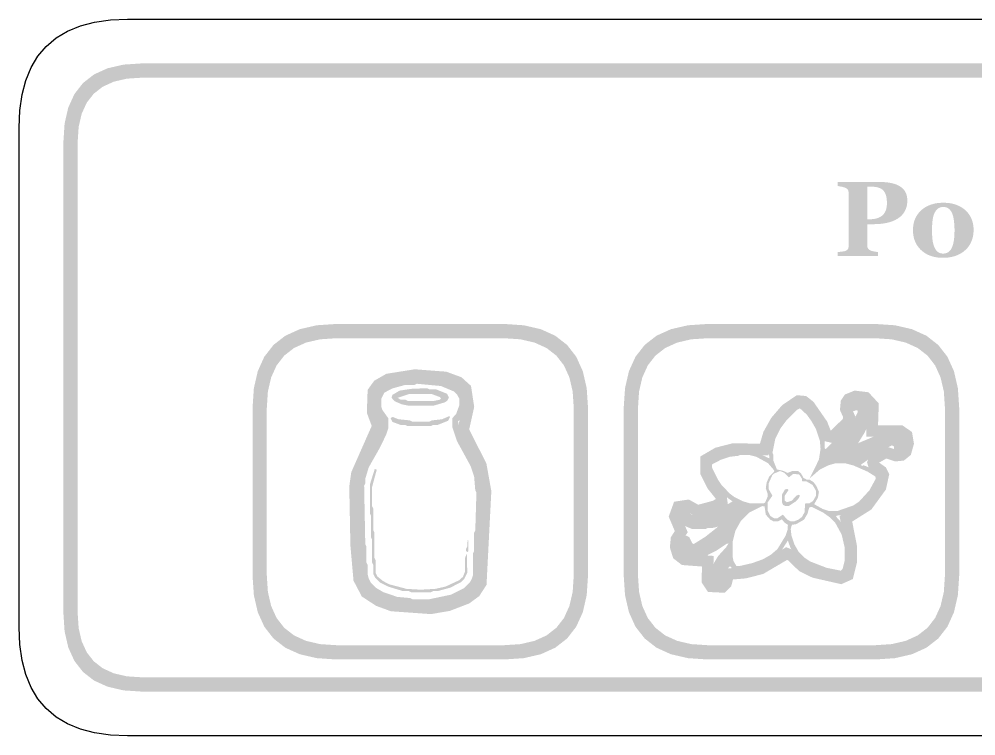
# Model space of a CAD drawing. Header units: millimetres. Extents: x 4 to 272, y 4 to 144.
# Drawn here: x 3.96 to 30.77, y 51.96 to 72.04 of the extents above; entities that cross this region are included whole.
import ezdxf

# ---------------------------------------------------------------- set-up
doc = ezdxf.new("R2010")
doc.units = ezdxf.units.MM
doc.layers.add('CUT', color=1, linetype='Continuous')
doc.layers.add('RASTER', color=7, linetype='Continuous')

msp = doc.modelspace()

# ---------------------------------------------------------------- hatches: boundary and pattern name
at = {"layer": 'RASTER'}
h = msp.add_hatch(color=7, dxfattribs=at)
h.paths.add_polyline_path([(5.2, 68.6), (5.234, 69.116), (5.337, 69.563), (5.509, 69.941), (5.75, 70.25), (6.059, 70.491), (6.438, 70.663), (6.884, 70.766), (7.4, 70.8), (64.6, 70.8), (65.116, 70.766), (65.563, 70.663), (65.941, 70.491), (66.25, 70.25), (66.491, 69.941), (66.663, 69.563), (66.766, 69.116), (66.8, 68.6), (66.8, 55.4), (66.766, 54.884), (66.663, 54.438), (66.491, 54.059), (66.25, 53.75), (65.941, 53.509), (65.563, 53.338), (65.116, 53.234), (64.6, 53.2), (7.4, 53.2), (6.884, 53.234), (6.438, 53.338), (6.059, 53.509), (5.75, 53.75), (5.509, 54.059), (5.337, 54.438), (5.234, 54.884), (5.2, 55.4)])
h.paths.add_polyline_path([(5.6, 68.6), (5.6, 55.4), (5.628, 54.978), (5.712, 54.613), (5.853, 54.303), (6.05, 54.05), (6.303, 53.853), (6.612, 53.712), (6.978, 53.628), (7.4, 53.6), (64.6, 53.6), (65.022, 53.628), (65.387, 53.712), (65.697, 53.853), (65.95, 54.05), (66.147, 54.303), (66.288, 54.613), (66.372, 54.978), (66.4, 55.4), (66.4, 68.6), (66.372, 69.022), (66.288, 69.387), (66.147, 69.697), (65.95, 69.95), (65.697, 70.147), (65.387, 70.288), (65.022, 70.372), (64.6, 70.4), (7.4, 70.4), (6.978, 70.372), (6.612, 70.288), (6.303, 70.147), (6.05, 69.95), (5.853, 69.697), (5.712, 69.387), (5.628, 69.022), (5.6, 68.6)], flags=0)
h = msp.add_hatch(color=7, dxfattribs=at)
h.paths.add_polyline_path([(28.846, 66.959), (28.845, 66.915), (28.842, 66.874), (28.836, 66.834), (28.828, 66.795), (28.818, 66.758), (28.806, 66.723), (28.791, 66.689), (28.774, 66.656), (28.755, 66.625), (28.734, 66.596), (28.712, 66.568), (28.688, 66.541), (28.662, 66.516), (28.634, 66.493), (28.605, 66.471), (28.574, 66.45), (28.54, 66.43), (28.506, 66.412), (28.47, 66.395), (28.433, 66.38), (28.395, 66.365), (28.355, 66.353), (28.315, 66.342), (28.273, 66.332), (28.23, 66.323), (28.186, 66.316), (28.14, 66.309), (28.093, 66.304), (28.045, 66.3), (27.996, 66.297), (27.945, 66.296), (27.893, 66.295), (27.723, 66.295), (27.723, 65.711), (27.723, 65.698), (27.724, 65.685), (27.726, 65.673), (27.728, 65.661), (27.731, 65.65), (27.734, 65.639), (27.738, 65.629), (27.743, 65.619), (27.748, 65.61), (27.755, 65.601), (27.763, 65.592), (27.771, 65.584), (27.781, 65.576), (27.793, 65.569), (27.805, 65.563), (27.818, 65.557), (27.826, 65.554), (27.835, 65.551), (27.845, 65.548), (27.857, 65.545), (27.869, 65.542), (27.883, 65.538), (27.897, 65.535), (27.913, 65.532), (27.929, 65.529), (27.945, 65.526), (27.96, 65.523), (27.974, 65.521), (27.988, 65.519), (28.001, 65.517), (28.013, 65.515), (28.025, 65.514), (28.025, 65.4), (26.898, 65.4), (26.898, 65.514), (26.909, 65.515), (26.921, 65.517), (26.934, 65.518), (26.948, 65.52), (26.962, 65.521), (26.978, 65.523), (26.994, 65.525), (27.011, 65.527), (27.028, 65.529), (27.043, 65.531), (27.058, 65.533), (27.071, 65.536), (27.082, 65.538), (27.093, 65.541), (27.102, 65.544), (27.109, 65.546), (27.123, 65.553), (27.135, 65.559), (27.147, 65.566), (27.157, 65.572), (27.165, 65.58), (27.173, 65.587), (27.179, 65.595), (27.185, 65.604), (27.189, 65.612), (27.193, 65.622), (27.196, 65.633), (27.198, 65.644), (27.2, 65.656), (27.202, 65.669), (27.203, 65.683), (27.203, 65.697), (27.203, 67.164), (27.203, 67.176), (27.202, 67.188), (27.2, 67.2), (27.198, 67.211), (27.196, 67.222), (27.193, 67.233), (27.189, 67.243), (27.185, 67.252), (27.18, 67.261), (27.174, 67.27), (27.166, 67.279), (27.157, 67.287), (27.147, 67.294), (27.136, 67.301), (27.123, 67.308), (27.109, 67.315), (27.098, 67.319), (27.087, 67.323), (27.075, 67.327), (27.061, 67.331), (27.047, 67.335), (27.032, 67.339), (27.017, 67.343), (27, 67.346), (26.984, 67.349), (26.968, 67.352), (26.954, 67.355), (26.94, 67.358), (26.928, 67.36), (26.917, 67.362), (26.907, 67.363), (26.898, 67.364), (26.898, 67.479), (28.045, 67.479), (28.143, 67.477), (28.234, 67.471), (28.319, 67.461), (28.397, 67.447), (28.469, 67.429), (28.535, 67.407), (28.594, 67.38), (28.647, 67.35), (28.694, 67.316), (28.734, 67.278), (28.769, 67.235), (28.797, 67.188), (28.818, 67.137), (28.834, 67.082), (28.843, 67.022), (28.846, 66.959)])
h.paths.add_polyline_path([(28.275, 66.884), (28.274, 66.941), (28.269, 66.994), (28.262, 67.043), (28.252, 67.088), (28.238, 67.13), (28.222, 67.167), (28.203, 67.202), (28.181, 67.232), (28.155, 67.258), (28.124, 67.281), (28.089, 67.301), (28.049, 67.317), (28.005, 67.329), (27.956, 67.338), (27.903, 67.344), (27.844, 67.345), (27.723, 67.345), (27.723, 66.433), (27.784, 66.433), (27.843, 66.434), (27.897, 66.44), (27.948, 66.448), (27.996, 66.46), (28.04, 66.476), (28.08, 66.495), (28.117, 66.517), (28.15, 66.543), (28.179, 66.573), (28.205, 66.606), (28.226, 66.643), (28.244, 66.684), (28.258, 66.728), (28.267, 66.776), (28.273, 66.828), (28.275, 66.884)], flags=0)
h = msp.add_hatch(color=7, dxfattribs=at)
h.paths.add_polyline_path([(30.481, 66.68), (30.507, 66.654), (30.532, 66.627), (30.555, 66.599), (30.577, 66.569), (30.597, 66.538), (30.615, 66.506), (30.632, 66.473), (30.647, 66.439), (30.66, 66.403), (30.672, 66.367), (30.682, 66.33), (30.69, 66.292), (30.696, 66.254), (30.7, 66.214), (30.703, 66.175), (30.704, 66.134), (30.703, 66.094), (30.7, 66.054), (30.696, 66.015), (30.69, 65.976), (30.682, 65.938), (30.672, 65.9), (30.661, 65.863), (30.647, 65.827), (30.633, 65.792), (30.616, 65.757), (30.598, 65.725), (30.578, 65.693), (30.557, 65.663), (30.534, 65.634), (30.509, 65.606), (30.483, 65.58), (30.453, 65.554), (30.422, 65.528), (30.39, 65.505), (30.356, 65.483), (30.321, 65.463), (30.284, 65.444), (30.246, 65.427), (30.207, 65.412), (30.166, 65.398), (30.123, 65.386), (30.08, 65.376), (30.035, 65.368), (29.988, 65.361), (29.94, 65.357), (29.891, 65.354), (29.84, 65.353), (29.795, 65.354), (29.752, 65.356), (29.71, 65.36), (29.668, 65.366), (29.627, 65.373), (29.588, 65.382), (29.549, 65.392), (29.511, 65.404), (29.474, 65.418), (29.438, 65.433), (29.403, 65.45), (29.369, 65.468), (29.337, 65.489), (29.305, 65.51), (29.274, 65.533), (29.245, 65.558), (29.218, 65.583), (29.192, 65.61), (29.168, 65.638), (29.145, 65.668), (29.124, 65.699), (29.104, 65.731), (29.086, 65.765), (29.069, 65.801), (29.054, 65.837), (29.041, 65.875), (29.03, 65.914), (29.021, 65.954), (29.014, 65.994), (29.009, 66.036), (29.006, 66.079), (29.005, 66.124), (29.006, 66.167), (29.008, 66.209), (29.013, 66.25), (29.019, 66.29), (29.027, 66.328), (29.036, 66.365), (29.048, 66.402), (29.061, 66.436), (29.076, 66.47), (29.093, 66.503), (29.111, 66.535), (29.132, 66.566), (29.154, 66.596), (29.177, 66.625), (29.203, 66.653), (29.23, 66.68), (29.258, 66.705), (29.288, 66.729), (29.319, 66.751), (29.351, 66.771), (29.385, 66.79), (29.421, 66.808), (29.459, 66.824), (29.498, 66.839), (29.538, 66.852), (29.579, 66.864), (29.622, 66.874), (29.666, 66.882), (29.711, 66.888), (29.757, 66.892), (29.804, 66.895), (29.853, 66.896), (29.903, 66.895), (29.952, 66.892), (30, 66.888), (30.046, 66.882), (30.09, 66.874), (30.133, 66.864), (30.174, 66.852), (30.214, 66.839), (30.252, 66.824), (30.289, 66.808), (30.325, 66.79), (30.359, 66.771), (30.391, 66.751), (30.423, 66.729), (30.453, 66.705), (30.481, 66.68)])
h.paths.add_polyline_path([(30.106, 65.665), (30.114, 65.686), (30.121, 65.708), (30.128, 65.732), (30.134, 65.756), (30.14, 65.781), (30.145, 65.808), (30.15, 65.836), (30.154, 65.864), (30.157, 65.894), (30.161, 65.925), (30.163, 65.958), (30.165, 65.991), (30.167, 66.026), (30.168, 66.062), (30.169, 66.099), (30.169, 66.137), (30.169, 66.163), (30.168, 66.19), (30.167, 66.218), (30.166, 66.247), (30.163, 66.276), (30.161, 66.307), (30.158, 66.339), (30.155, 66.371), (30.151, 66.403), (30.146, 66.434), (30.141, 66.462), (30.136, 66.489), (30.131, 66.514), (30.124, 66.538), (30.118, 66.559), (30.111, 66.579), (30.101, 66.602), (30.091, 66.623), (30.08, 66.643), (30.069, 66.662), (30.056, 66.679), (30.043, 66.695), (30.028, 66.71), (30.013, 66.724), (29.997, 66.737), (29.98, 66.747), (29.962, 66.756), (29.943, 66.764), (29.922, 66.77), (29.901, 66.774), (29.879, 66.776), (29.856, 66.777), (29.83, 66.776), (29.806, 66.773), (29.784, 66.769), (29.762, 66.763), (29.742, 66.755), (29.723, 66.745), (29.706, 66.733), (29.689, 66.72), (29.674, 66.705), (29.66, 66.689), (29.647, 66.672), (29.634, 66.654), (29.623, 66.635), (29.612, 66.615), (29.602, 66.594), (29.594, 66.572), (29.586, 66.551), (29.579, 66.528), (29.573, 66.505), (29.568, 66.481), (29.562, 66.456), (29.558, 66.431), (29.554, 66.404), (29.551, 66.376), (29.548, 66.348), (29.546, 66.32), (29.544, 66.291), (29.542, 66.262), (29.541, 66.233), (29.54, 66.203), (29.539, 66.173), (29.539, 66.143), (29.539, 66.104), (29.54, 66.066), (29.541, 66.031), (29.542, 65.997), (29.543, 65.965), (29.545, 65.934), (29.547, 65.905), (29.55, 65.878), (29.553, 65.852), (29.557, 65.826), (29.561, 65.8), (29.567, 65.773), (29.574, 65.747), (29.581, 65.721), (29.59, 65.694), (29.599, 65.668), (29.608, 65.646), (29.618, 65.625), (29.629, 65.605), (29.64, 65.587), (29.653, 65.569), (29.666, 65.553), (29.681, 65.538), (29.696, 65.525), (29.712, 65.512), (29.73, 65.501), (29.748, 65.492), (29.767, 65.485), (29.788, 65.479), (29.809, 65.475), (29.832, 65.473), (29.856, 65.472), (29.877, 65.473), (29.898, 65.475), (29.918, 65.479), (29.937, 65.484), (29.956, 65.491), (29.974, 65.499), (29.99, 65.509), (30.007, 65.521), (30.022, 65.534), (30.036, 65.548), (30.05, 65.564), (30.063, 65.581), (30.075, 65.6), (30.086, 65.62), (30.097, 65.642), (30.106, 65.665)], flags=0)
h = msp.add_hatch(color=7, dxfattribs=at)
h.paths.add_polyline_path([(10.5, 61.15), (10.537, 61.701), (10.647, 62.178), (10.83, 62.582), (11.087, 62.912), (11.418, 63.17), (11.822, 63.353), (12.299, 63.463), (12.85, 63.5), (17.55, 63.5), (18.101, 63.463), (18.578, 63.353), (18.982, 63.17), (19.313, 62.912), (19.57, 62.582), (19.753, 62.178), (19.863, 61.701), (19.9, 61.15), (19.9, 56.45), (19.863, 55.899), (19.753, 55.422), (19.57, 55.018), (19.313, 54.687), (18.982, 54.43), (18.578, 54.247), (18.101, 54.137), (17.55, 54.1), (12.85, 54.1), (12.299, 54.137), (11.822, 54.247), (11.418, 54.43), (11.087, 54.688), (10.83, 55.018), (10.647, 55.422), (10.537, 55.899), (10.5, 56.45)])
h.paths.add_polyline_path([(10.9, 61.15), (10.9, 56.45), (10.93, 55.993), (11.022, 55.597), (11.174, 55.262), (11.388, 54.988), (11.662, 54.774), (11.997, 54.622), (12.393, 54.53), (12.85, 54.5), (17.55, 54.5), (18.007, 54.53), (18.403, 54.622), (18.738, 54.774), (19.013, 54.988), (19.226, 55.262), (19.378, 55.597), (19.47, 55.993), (19.5, 56.45), (19.5, 61.15), (19.47, 61.607), (19.378, 62.003), (19.226, 62.338), (19.013, 62.613), (18.738, 62.826), (18.403, 62.978), (18.007, 63.07), (17.55, 63.1), (12.85, 63.1), (12.393, 63.07), (11.997, 62.978), (11.662, 62.826), (11.388, 62.613), (11.174, 62.338), (11.022, 62.003), (10.93, 61.607), (10.9, 61.15)], flags=0)
h = msp.add_hatch(color=7, dxfattribs=at)
h.paths.add_polyline_path([(20.9, 61.15), (20.937, 61.701), (21.047, 62.178), (21.23, 62.582), (21.488, 62.912), (21.818, 63.17), (22.222, 63.353), (22.699, 63.463), (23.25, 63.5), (27.95, 63.5), (28.501, 63.463), (28.978, 63.353), (29.382, 63.17), (29.713, 62.912), (29.97, 62.582), (30.153, 62.178), (30.263, 61.701), (30.3, 61.15), (30.3, 56.45), (30.263, 55.899), (30.153, 55.422), (29.97, 55.018), (29.713, 54.687), (29.382, 54.43), (28.978, 54.247), (28.501, 54.137), (27.95, 54.1), (23.25, 54.1), (22.699, 54.137), (22.222, 54.247), (21.818, 54.43), (21.488, 54.688), (21.23, 55.018), (21.047, 55.422), (20.937, 55.899), (20.9, 56.45)])
h.paths.add_polyline_path([(21.3, 61.15), (21.3, 56.45), (21.33, 55.993), (21.422, 55.597), (21.574, 55.262), (21.788, 54.988), (22.062, 54.774), (22.397, 54.622), (22.793, 54.53), (23.25, 54.5), (27.95, 54.5), (28.407, 54.53), (28.803, 54.622), (29.138, 54.774), (29.413, 54.988), (29.626, 55.262), (29.778, 55.597), (29.87, 55.993), (29.9, 56.45), (29.9, 61.15), (29.87, 61.607), (29.778, 62.003), (29.626, 62.338), (29.413, 62.613), (29.138, 62.826), (28.803, 62.978), (28.407, 63.07), (27.95, 63.1), (23.25, 63.1), (22.793, 63.07), (22.397, 62.978), (22.062, 62.826), (21.788, 62.613), (21.574, 62.338), (21.422, 62.003), (21.33, 61.607), (21.3, 61.15)], flags=0)
h = msp.add_hatch(color=7, dxfattribs=at)
h.paths.add_polyline_path([(15.046, 62.23), (15.928, 62.163), (16.354, 62.007), (16.621, 61.765), (16.711, 61.178), (16.57, 60.543), (17.052, 59.594), (17.191, 58.817), (17.056, 56.191), (16.853, 55.876), (16.571, 55.67), (16.026, 55.46), (15.497, 55.371), (14.376, 55.451), (13.962, 55.603), (13.562, 55.864), (13.329, 56.308), (13.242, 57.289), (13.21, 58.945), (13.266, 59.346), (13.839, 60.643), (13.703, 61.009), (13.725, 61.655), (13.909, 61.909), (14.25, 62.104)])
h.paths.add_polyline_path([(15.059, 61.908), (14.358, 61.797), (14.128, 61.665), (14.042, 61.546), (14.025, 61.062), (14.185, 60.632), (13.576, 59.257), (13.53, 58.926), (13.562, 57.307), (13.642, 56.4), (13.807, 56.086), (14.107, 55.891), (14.444, 55.767), (15.481, 55.693), (15.941, 55.771), (16.417, 55.953), (16.616, 56.1), (16.741, 56.292), (16.869, 58.797), (16.745, 59.491), (16.232, 60.501), (16.386, 61.189), (16.322, 61.604), (16.185, 61.728), (15.859, 61.847), (15.059, 61.908)], flags=0)
h = msp.add_hatch(color=7, dxfattribs=at)
h.paths.add_polyline_path([(14.856, 61.976), (15.521, 61.986), (15.585, 61.954), (15.714, 61.954), (16.067, 61.858), (16.301, 61.739), (16.366, 61.674), (16.452, 61.504), (16.484, 61.28), (16.452, 61.215), (16.452, 61.055), (16.366, 60.885), (16.26, 60.766), (16.292, 60.509), (16.475, 60.114), (16.838, 59.449), (16.934, 59), (16.934, 57.972), (16.902, 57.908), (16.902, 57.234), (16.87, 57.17), (16.87, 56.495), (16.838, 56.335), (16.751, 56.165), (16.526, 55.94), (16.067, 55.725), (15.65, 55.628), (15.425, 55.628), (15.361, 55.596), (15.039, 55.596), (14.975, 55.628), (14.558, 55.66), (14.237, 55.757), (13.874, 55.94), (13.681, 56.132), (13.595, 56.303), (13.53, 56.559), (13.498, 57.523), (13.466, 57.587), (13.466, 59.096), (13.595, 59.546), (14.076, 60.445), (14.14, 60.669), (14.131, 60.788), (14.034, 60.885), (13.948, 61.055), (13.916, 61.408), (14.034, 61.674), (14.163, 61.771), (14.526, 61.922)])
h.paths.add_polyline_path([(15.104, 61.825), (15.039, 61.793), (14.783, 61.793), (14.429, 61.697), (14.195, 61.578), (14.108, 61.408), (14.108, 61.183), (14.14, 61.087), (14.301, 60.862), (14.301, 60.573), (14.237, 60.38), (14.034, 59.973), (13.755, 59.481), (13.659, 59.16), (13.659, 59.032), (13.627, 58.968), (13.659, 57.33), (13.691, 57.266), (13.691, 56.816), (13.723, 56.752), (13.723, 56.495), (13.755, 56.367), (13.81, 56.261), (13.97, 56.1), (14.173, 55.982), (14.558, 55.853), (14.911, 55.821), (14.975, 55.789), (15.457, 55.789), (16.067, 55.917), (16.43, 56.1), (16.59, 56.261), (16.645, 56.367), (16.677, 56.463), (16.677, 57.073), (16.709, 57.137), (16.709, 57.651), (16.741, 57.715), (16.773, 58.775), (16.741, 58.839), (16.709, 59.225), (16.613, 59.514), (16.227, 60.22), (16.099, 60.605), (16.099, 60.862), (16.205, 60.981), (16.292, 61.215), (16.292, 61.408), (16.237, 61.514), (16.141, 61.61), (15.778, 61.761)], flags=0)
h.paths.add_polyline_path([(14.985, 61.687), (15.393, 61.697), (15.457, 61.665), (15.65, 61.665), (15.948, 61.546), (16.003, 61.44), (15.961, 61.353), (15.884, 61.302), (15.585, 61.215), (14.847, 61.215), (14.686, 61.247), (14.484, 61.334), (14.42, 61.398), (14.397, 61.44), (14.42, 61.514), (14.622, 61.633)], flags=0)
h.paths.add_polyline_path([(14.879, 61.536), (14.567, 61.43), (14.654, 61.376), (14.783, 61.376), (14.847, 61.344), (15.585, 61.344), (15.746, 61.376), (15.778, 61.408), (15.755, 61.45), (15.521, 61.536)], flags=0)
h.paths.add_polyline_path([(16.012, 60.917), (16.035, 60.894), (15.98, 60.788), (15.682, 60.669), (15.553, 60.669), (15.489, 60.637), (14.847, 60.637), (14.783, 60.669), (14.654, 60.669), (14.42, 60.756), (14.365, 60.862), (14.429, 60.894), (14.59, 60.83), (14.911, 60.798), (14.975, 60.766), (15.457, 60.766), (15.521, 60.798), (15.81, 60.83)], flags=0)
h.paths.add_polyline_path([(13.925, 59.44), (13.98, 59.417), (13.851, 58.936), (13.851, 58.39), (13.884, 58.325), (13.884, 57.715), (13.916, 57.651), (13.916, 56.945), (13.948, 56.881), (13.948, 56.527), (14.002, 56.421), (14.163, 56.293), (14.333, 56.206), (14.815, 56.078), (15.21, 56.055), (15.617, 56.078), (15.906, 56.142), (16.301, 56.325), (16.398, 56.421), (16.452, 56.559), (16.452, 56.945), (16.507, 57.064), (16.516, 56.527), (16.43, 56.357), (16.333, 56.261), (16.035, 56.11), (15.682, 56.014), (15.553, 56.014), (15.489, 55.982), (14.943, 55.982), (14.879, 56.014), (14.718, 56.014), (14.301, 56.142), (14.067, 56.261), (13.938, 56.389), (13.884, 56.495), (13.884, 56.752), (13.851, 56.816), (13.851, 57.459), (13.819, 57.523), (13.819, 58.133), (13.787, 58.197), (13.787, 59)], flags=0)
h.paths.add_polyline_path([(16.526, 57.449), (16.549, 57.426), (16.549, 57.137), (16.516, 57.105), (16.484, 57.137), (16.484, 57.202), (16.516, 57.266)], flags=0)
h = msp.add_hatch(color=7, dxfattribs=at)
h.paths.add_polyline_path([(27.368, 61.633), (27.757, 61.587), (28.047, 61.275), (28.026, 60.659), (28.708, 60.659), (28.978, 60.473), (29.032, 60.142), (28.945, 59.831), (28.751, 59.673), (28.511, 59.648), (28.257, 59.73), (28.061, 59.617), (28.057, 59.607), (28.054, 59.617), (28.244, 59.482), (28.34, 59.29), (28.246, 58.861), (27.839, 58.302), (27.302, 57.964), (27.433, 57.296), (27.433, 56.809), (27.319, 56.353), (26.997, 56.209), (26.19, 56.392), (25.814, 56.579), (25.506, 56.876), (25.477, 56.889), (24.807, 56.496), (24.328, 56.373), (23.962, 56.341), (23.913, 56.156), (23.726, 55.969), (23.261, 55.992), (23.082, 56.261), (23.093, 56.704), (22.53, 56.747), (22.287, 56.935), (22.193, 57.237), (22.221, 57.526), (22.332, 57.697), (22.16, 58.103), (22.312, 58.52), (22.723, 58.582), (22.988, 58.435), (23.404, 58.548), (23.475, 58.593), (23.471, 58.615), (23.252, 58.889), (23.049, 59.292), (23.049, 59.789), (23.466, 60.032), (23.953, 60.157), (24.717, 60.146), (24.815, 60.477), (25.031, 60.865), (25.337, 61.223), (25.75, 61.504), (26.011, 61.481), (26.216, 61.32), (26.599, 60.767), (26.703, 60.504), (26.699, 60.505), (27.036, 60.837), (27.05, 60.884), (26.959, 61.089), (26.982, 61.352), (27.095, 61.522)])
h.paths.add_polyline_path([(27.412, 61.306), (27.307, 61.263), (27.293, 61.242), (27.285, 61.143), (27.39, 60.907), (27.319, 60.667), (26.8, 60.154), (26.467, 60.229), (26.315, 60.615), (25.98, 61.098), (25.888, 61.171), (25.836, 61.175), (25.552, 60.983), (25.295, 60.681), (25.112, 60.352), (24.955, 59.822), (23.991, 59.837), (23.589, 59.733), (23.369, 59.605), (23.369, 59.368), (23.522, 59.063), (23.776, 58.747), (23.82, 58.435), (23.535, 58.251), (22.946, 58.093), (22.663, 58.249), (22.548, 58.232), (22.504, 58.111), (22.693, 57.666), (22.532, 57.418), (22.518, 57.27), (22.563, 57.126), (22.65, 57.059), (23.42, 57.001), (23.405, 56.354), (23.438, 56.304), (23.601, 56.296), (23.626, 56.321), (23.71, 56.641), (24.274, 56.689), (24.684, 56.795), (25.454, 57.247), (25.686, 57.147), (26, 56.844), (26.298, 56.696), (26.964, 56.545), (27.046, 56.581), (27.113, 56.848), (27.113, 57.265), (26.946, 58.118), (27.616, 58.54), (27.948, 58.995), (28.003, 59.248), (27.993, 59.268), (27.779, 59.42), (27.717, 59.627), (27.809, 59.84), (28.219, 60.078), (28.545, 59.973), (28.623, 59.981), (28.664, 60.014), (28.704, 60.16), (28.684, 60.287), (28.608, 60.339), (27.695, 60.339), (27.722, 61.154), (27.603, 61.283), (27.412, 61.306)], flags=0)
h = msp.add_hatch(color=7, dxfattribs=at)
h.paths.add_polyline_path([(27.414, 61.393), (27.566, 61.401), (27.653, 61.355), (27.76, 61.276), (27.831, 61.135), (27.831, 60.895), (27.805, 60.789), (27.653, 60.462), (27.467, 60.159), (28.017, 60.39), (28.363, 60.47), (28.576, 60.444), (28.716, 60.372), (28.77, 60.319), (28.815, 60.204), (28.754, 60), (28.663, 59.904), (28.629, 59.885), (28.488, 59.904), (28.469, 60.071), (28.416, 60.098), (28.063, 59.92), (27.547, 59.558), (27.573, 59.521), (27.619, 59.54), (27.698, 59.513), (27.946, 59.388), (28.079, 59.282), (28.097, 59.168), (28.044, 59.035), (27.946, 58.841), (27.813, 58.655), (27.547, 58.389), (27.3, 58.237), (27.087, 58.158), (26.874, 58.131), (26.848, 58.104), (26.962, 57.98), (27.087, 57.732), (27.193, 57.307), (27.193, 56.802), (27.095, 56.502), (27.007, 56.456), (26.795, 56.483), (26.236, 56.642), (25.989, 56.767), (25.67, 57.06), (25.572, 57.227), (25.5, 57.432), (25.261, 57.06), (24.995, 56.874), (24.695, 56.722), (24.163, 56.589), (24.004, 56.589), (23.879, 56.714), (23.756, 56.597), (23.685, 56.483), (23.711, 56.377), (23.693, 56.262), (23.552, 56.164), (23.411, 56.209), (23.313, 56.35), (23.313, 56.536), (23.366, 56.696), (23.544, 56.996), (23.772, 57.246), (23.836, 57.352), (23.783, 57.342), (23.48, 57.14), (23.233, 57.015), (22.967, 56.935), (22.728, 56.935), (22.56, 57.007), (22.454, 57.14), (22.409, 57.28), (22.454, 57.448), (22.497, 57.512), (22.568, 57.546), (22.648, 57.573), (22.736, 57.528), (22.826, 57.352), (22.861, 57.334), (23.188, 57.538), (23.544, 57.82), (23.392, 57.785), (23.259, 57.785), (23.206, 57.759), (22.808, 57.759), (22.507, 57.884), (22.409, 58.051), (22.409, 58.184), (22.454, 58.272), (22.534, 58.352), (22.621, 58.37), (22.709, 58.325), (22.773, 58.176), (22.808, 58.158), (22.94, 58.158), (23.339, 58.264), (23.818, 58.45), (23.95, 58.53), (23.81, 58.628), (23.597, 58.841), (23.464, 59.027), (23.366, 59.194), (23.259, 59.46), (23.278, 59.628), (23.411, 59.734), (23.578, 59.806), (23.818, 59.885), (24.083, 59.939), (24.456, 59.939), (24.721, 59.859), (24.979, 59.734), (24.961, 60.098), (25.04, 60.364), (25.165, 60.611), (25.272, 60.771), (25.564, 61.09), (25.838, 61.268), (25.952, 61.222), (26.058, 61.116), (26.324, 60.744), (26.502, 60.337), (26.529, 60.231), (26.529, 60.018), (26.555, 59.992), (27.175, 60.595), (27.387, 60.888), (27.459, 61.028), (27.451, 61.074), (27.406, 61.082), (27.353, 61.055), (27.239, 61.074), (27.193, 61.135), (27.193, 61.214), (27.265, 61.329)])
h.paths.add_polyline_path([(25.838, 61.135), (25.75, 61.09), (25.458, 60.797), (25.298, 60.584), (25.147, 60.284), (25.067, 59.885), (25.093, 59.832), (25.093, 59.673), (25.192, 59.426), (25.386, 59.38), (25.492, 59.327), (25.625, 59.38), (25.785, 59.38), (25.872, 59.309), (25.936, 59.186), (26.024, 59.141), (26.104, 59.141), (26.218, 59.069), (26.298, 58.963), (26.369, 58.796), (26.343, 58.636), (26.236, 58.45), (26.476, 58.317), (26.635, 58.264), (26.901, 58.264), (27.334, 58.415), (27.494, 58.522), (27.786, 58.841), (27.964, 59.168), (27.946, 59.229), (27.733, 59.362), (27.326, 59.54), (27.114, 59.593), (26.821, 59.593), (26.635, 59.54), (26.388, 59.415), (26.112, 59.176), (26.369, 59.699), (26.415, 60), (26.396, 60.231), (26.29, 60.55), (26.165, 60.771), (26.032, 60.957)], flags=0)
h.paths.add_polyline_path([(24.163, 59.832), (24.11, 59.806), (23.871, 59.779), (23.632, 59.699), (23.384, 59.574), (23.366, 59.513), (23.392, 59.434), (23.544, 59.133), (23.65, 58.974), (23.889, 58.734), (23.996, 58.655), (24.243, 58.53), (24.429, 58.477), (24.828, 58.477), (24.862, 58.495), (24.934, 58.663), (24.934, 58.742), (24.881, 58.902), (24.907, 59.061), (24.979, 59.229), (25.101, 59.346), (25.12, 59.38), (25.101, 59.415), (24.942, 59.601), (24.615, 59.779), (24.402, 59.832)], flags=0)
h.paths.add_polyline_path([(25.28, 59.38), (25.112, 59.309), (25.059, 59.255), (24.961, 59.035), (24.961, 58.875), (25.067, 58.689), (24.934, 58.503), (24.934, 58.264), (25.006, 58.123), (25.12, 58.051), (25.2, 58.051), (25.359, 58.158), (25.484, 58.017), (25.572, 57.972), (25.678, 57.972), (25.793, 58.017), (25.899, 58.096), (25.971, 58.237), (25.979, 58.469), (26.104, 58.477), (26.202, 58.538), (26.29, 58.689), (26.29, 58.822), (26.191, 58.99), (26.024, 59.088), (25.899, 59.096), (25.891, 59.168), (25.819, 59.282), (25.652, 59.301), (25.527, 59.202), (25.394, 59.335)], flags=0)
h.paths.add_polyline_path([(25.42, 58.867), (25.492, 58.875), (25.519, 58.849), (25.412, 58.689), (25.412, 58.556), (25.466, 58.503), (25.606, 58.548), (25.75, 58.697), (25.811, 58.716), (25.838, 58.689), (25.793, 58.602), (25.713, 58.522), (25.519, 58.397), (25.439, 58.397), (25.367, 58.431), (25.333, 58.503), (25.333, 58.716)], flags=0)
h.paths.add_polyline_path([(24.775, 58.397), (24.421, 58.219), (24.182, 57.98), (24.03, 57.706), (23.95, 57.387), (23.95, 56.988), (23.977, 56.855), (24.057, 56.722), (24.163, 56.722), (24.509, 56.802), (24.801, 56.908), (25.022, 57.033), (25.208, 57.193), (25.439, 57.573), (25.492, 57.732), (25.5, 57.873), (25.404, 57.937), (25.333, 58.025), (25.226, 57.972), (25.093, 57.972), (25.006, 58.017), (24.881, 58.158), (24.846, 58.389)], flags=0)
h.paths.add_polyline_path([(26.13, 58.37), (26.096, 58.352), (26.05, 58.184), (25.952, 58.017), (25.731, 57.892), (25.617, 57.873), (25.599, 57.839), (25.58, 57.751), (25.599, 57.573), (25.678, 57.334), (25.803, 57.113), (25.963, 56.953), (26.122, 56.847), (26.582, 56.669), (26.981, 56.589), (27.034, 56.642), (27.087, 56.855), (27.087, 57.254), (27.007, 57.599), (26.829, 57.926), (26.67, 58.086), (26.484, 58.219), (26.183, 58.37)], flags=0)

# ---------------------------------------------------------------- linework, layer by layer
at = {"layer": 'CUT'}
msp.add_lwpolyline([(65.001, 51.96), (6.999, 51.96), (6.517, 51.981), (6.075, 52.044), (5.675, 52.149), (5.315, 52.297), (4.997, 52.488), (4.722, 52.722), (4.488, 52.997), (4.297, 53.315), (4.149, 53.675), (4.044, 54.075), (3.981, 54.517), (3.96, 54.999), (3.96, 69.001), (3.981, 69.483), (4.044, 69.925), (4.149, 70.325), (4.297, 70.685), (4.488, 71.003), (4.722, 71.278), (4.997, 71.512), (5.315, 71.703), (5.675, 71.851), (6.075, 71.956), (6.517, 72.019), (6.999, 72.04), (65.001, 72.04)], dxfattribs=at)

doc.saveas('drawing.dxf')
